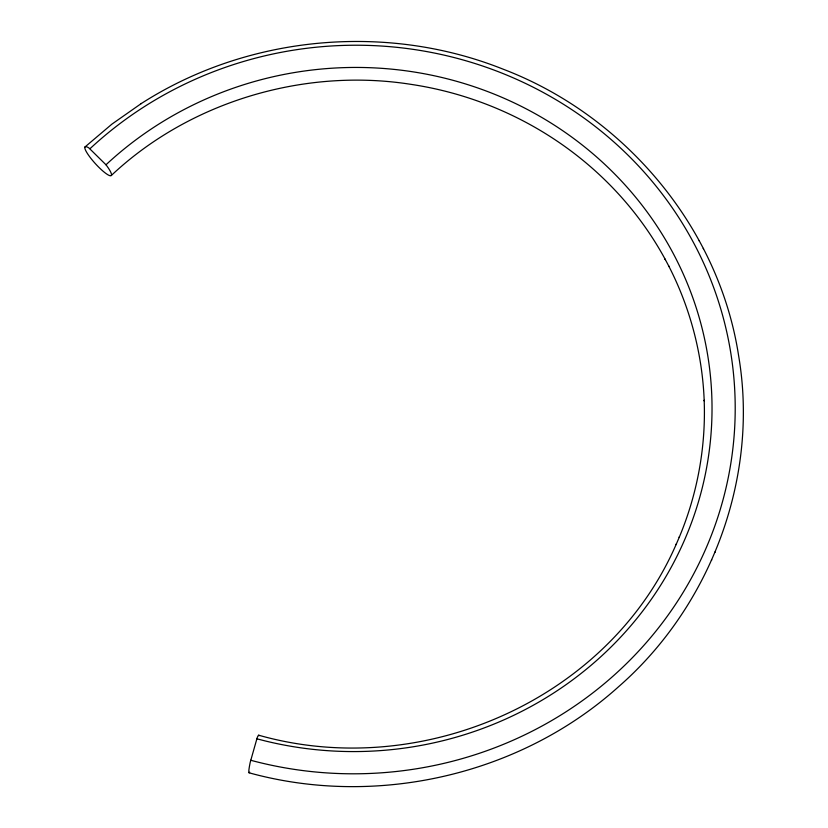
<?xml version="1.0" encoding="UTF-8"?>
<svg xmlns="http://www.w3.org/2000/svg" width="828" height="828" viewBox="0 0 828 828"><rect width="100%" height="100%" fill="white"/><g stroke="black" fill="none" stroke-linecap="round" stroke-linejoin="round"><path stroke-width="1.24" d="M258.957 735.74A19.417 1.677 -75.6 0 0 257.218 737.634L250.242 762.215A19.417 1.677 -75.6 0 0 249.694 772.172M249.104 772.814C376.316 807.849 520.077 775.246 618.412 686.867C710.973 606.179 759.317 477.228 738.617 355.719C718.89 227.048 624.312 115.568 503.455 69.304C386.293 22.418 247.272 35.345 141.081 103.676M711.469 560.401L711.718 559.811M714.926 552.411L715.185 551.821M85.015 146.949L111.915 124.128L141.391 103.469M111.314 175.484C189.115 102.103 303.659 67.378 411.164 84.384C517.376 100.312 613.558 164.11 665.412 259.713L665.112 259.154L669.076 266.657L668.776 266.088C690.169 307.768 702.423 354.115 704.204 400.938L704.173 400.234C705.994 447.048 697.331 494.192 679.198 537.393L679.457 536.803L676.083 544.596L676.331 544.006C608.601 700.146 421.214 781.311 258.667 735.202M256.763 738.783L264.919 740.874A357.303 342.057 -2.2 0 0 700.209 321.14A357.303 342.057 -2.2 0 0 105.984 164.782L88.865 147.912A19.417 3.705 47.7 0 0 88.772 155.529A19.417 3.705 47.7 0 0 107.857 174.749A19.417 3.705 47.7 0 0 107.143 166.335L105.984 164.782M699.184 240.679L699.484 241.238M703.251 248.379L703.552 248.949M90.014 148.688A380.507 364.268 -2.2 0 1 723.734 319.546A380.507 364.268 -2.2 0 1 250.667 760.249"/></g></svg>
